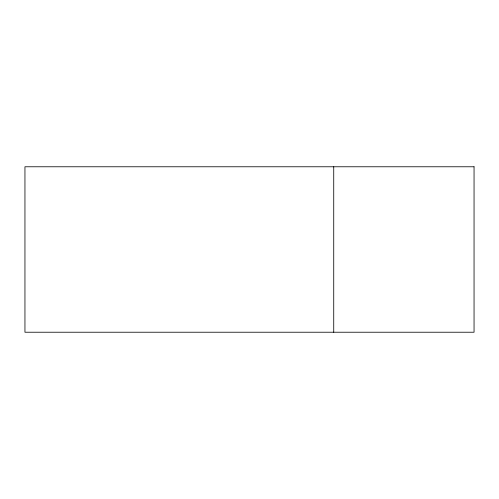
<?xml version="1.0" encoding="UTF-8"?>
<svg xmlns="http://www.w3.org/2000/svg" width="499" height="499" viewBox="0 0 499 499"><rect width="100%" height="100%" fill="white"/><g stroke="black" fill="none" stroke-linecap="round" stroke-linejoin="round"><path stroke-width="0.75" d="M333.731 166.772L333.731 332.228M474.05 166.772L24.95 166.772L24.95 332.228L474.05 332.228L474.05 166.772"/></g></svg>
